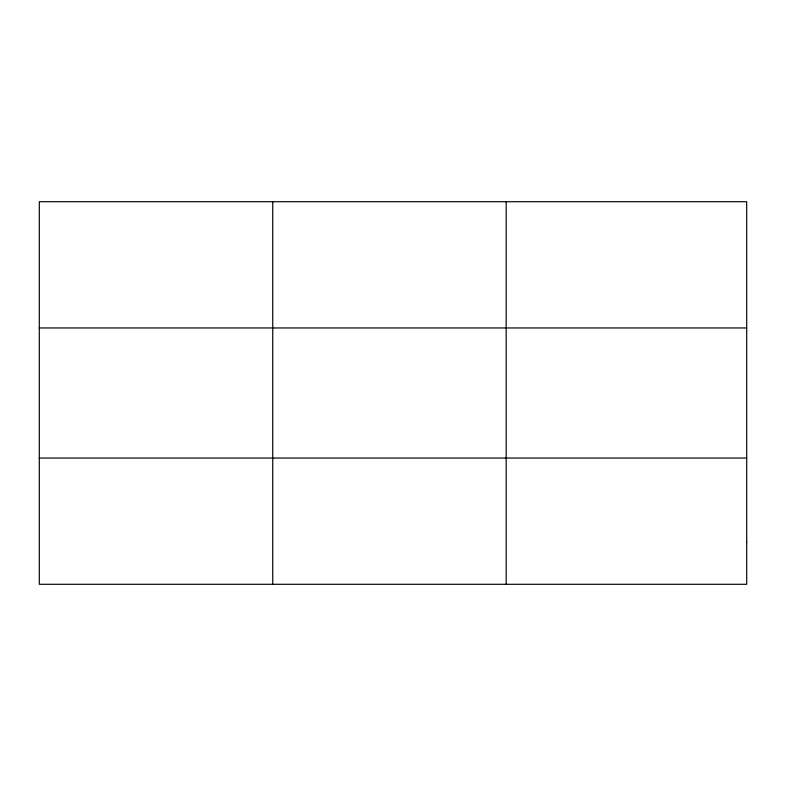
<?xml version="1.0" encoding="UTF-8"?>
<svg xmlns="http://www.w3.org/2000/svg" width="786" height="786" viewBox="0 0 786 786"><rect width="100%" height="100%" fill="white"/><g stroke="black" fill="none" stroke-linecap="round" stroke-linejoin="round"><path stroke-width="1.18" d="M272.742 584.293L272.742 201.707M506.184 584.293L506.184 201.707M39.3 327.959L746.7 327.959M39.3 458.041L746.7 458.041M746.7 542.212L746.7 584.293L39.3 584.293L39.3 201.707L746.7 201.707L746.7 542.212"/></g></svg>
